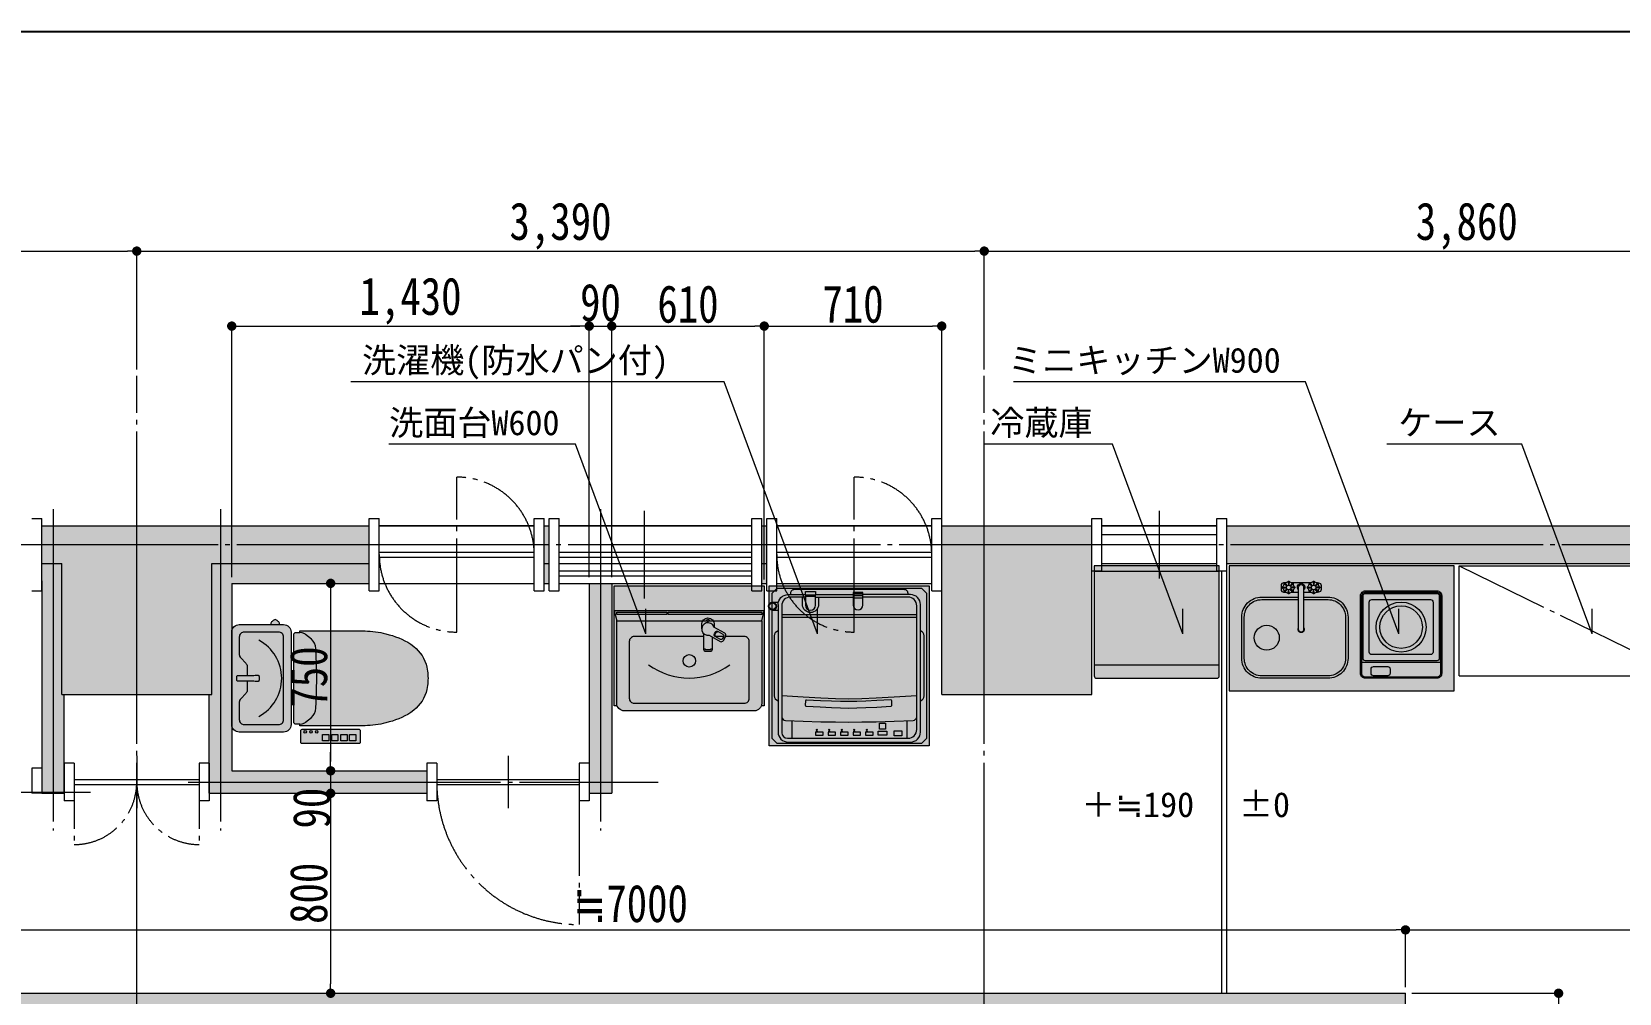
# Model space of a CAD drawing. Header units: millimetres. Extents: x 11317 to 32317, y 8490 to 23340.
# Drawn here: x 18451 to 24801, y 19493 to 23340 of the extents above; entities that cross this region are included whole.
import ezdxf

# ---------------------------------------------------------------- set-up
doc = ezdxf.new("R2010")
doc.units = ezdxf.units.MM
doc.header["$LTSCALE"] = 25
for name, pattern in [('1点鎖線07', [10.5, 7.5, -1.125, 0.75, -1.125]), ('1点鎖線15', [18, 15, -1.125, 0.75, -1.125]), ('JIS_08_50', [53, 50, -1.125, 0.75, -1.125])]:
    doc.linetypes.add(name, pattern=pattern)
doc.layers.add('サイズ', color=6, linetype='Continuous', plot=False)
for name, color, linetype, lineweight in [('基準線', 1, 'JIS_08_50', 9), ('壁', 4, 'Continuous', 13), ('室名', 2, 'Continuous', 9), ('家具', 6, 'Continuous', 9), ('建具', 2, 'Continuous', 9), ('文字', 2, 'Continuous', 9), ('見下げ', 3, 'Continuous', 9), ('設備', 8, 'Continuous', 9), ('間仕切', 2, 'Continuous', 9)]:
    doc.layers.add(name, color=color, linetype=linetype, lineweight=lineweight)
doc.styles.get("Standard").update_dxf_attribs({"font": 'MS Mincho.ttf', "width": 0.8})
doc.styles.add('ゴシック', font='MS Gothic.ttf')
doc.dimstyles.new('1-50', dxfattribs={"dimscale": 50, "dimtxt": 3, "dimasz": 0.75, "dimexe": 0, "dimexo": 0.5, "dimgap": 0.25, "dimtad": 1, "dimdec": 0, "dimdsep": 46, "dimlunit": 6, "dimtxsty": 'ゴシック', "dimblk1": 'DOT', "dimblk2": 'DOT', "dimsah": 1, "dimcen": 0.75, "dimadec": 0, "dimazin": 0, "dimtfac": 1, "dimtdec": 0, "dimtmove": 2, "dimatfit": 3, "dimldrblk": 'DOT', "dimfxl": 0, "dimtolj": 1, "dimtzin": 0, "dimlwd": 5, "dimlwe": 5, "dimarcsym": 0})

# ---------------------------------------------------------------- blocks, each defined once
blk = doc.blocks.new('*U3')
at = {"color": 0, "linetype": 'ByBlock', "lineweight": -2}
for points in [[(30, 215), (207.2, 215, -0.414214), (237.2, 185), (237.2, -185, -0.414214), (207.2, -215), (30, -215, -0.414214), (0, -185), (0, 185, -0.414214)], [(340.2, 0), (337.9, 97.3), (336.8, 120, 0.211916), (318.5, 156.2), (294.8, 175.6, 0.125119), (281.4, 181.9), (272.5, 183.6), (272.5, 189.5), (533, 189.5, -0.07041), (616.3, 177.7, -0.083469), (715.8, 137.3), (727.9, 127.6, -0.167569), (780.5, 45.1), (782.9, 28.8, -0.072319), (782.9, -28.8), (780.5, -45.1, -0.167569), (727.9, -127.6), (715.8, -137.3, -0.083469), (616.3, -177.7, -0.07041), (533, -189.5), (272.5, -189.5), (272.5, -183.6), (281.4, -181.9, 0.125119), (294.8, -175.6), (318.5, -156.2, 0.211916), (336.8, -120), (337.9, -97.3)], [(88.7, 11.2), (93.7, 12.4), (104.3, 12.4, -0.414214), (109.3, 7.4), (109.3, -7.4, -0.414214), (104.3, -12.4), (93.7, -12.4), (88.7, -11.2), (66.4, -11.2, -0.069336), (65.2, -11.9), (25.3, -11.9, -0.414214), (20.5, -7.1), (20.5, 7.1, -0.414214), (25.3, 11.9), (65.2, 11.9, -0.069336), (66.4, 11.2)]]:
    blk.add_lwpolyline(points, format="xyb", close=True, dxfattribs=at)
for points in [[(191.4, 215), (191.4, 220.3, 0.228779), (183.2, 229.4, 0.253275), (173.6, 234.8, 0.253275), (163.9, 229.4, 0.228779), (155.8, 220.3), (155.8, 215)], [(61.5, -11.9), (61.5, -47.2, -0.196533), (55.8, -61.2), (35.7, -81.6, 0.196533), (30, -95.6), (30, -165, 0.414214), (50, -185), (187.2, -185, 0.414214), (207.2, -165), (207.2, 165, 0.414214), (187.2, 185), (50, 185, 0.414214), (30, 165), (30, 95.6, 0.196533), (35.7, 81.6), (55.8, 61.2, -0.196533), (61.5, 47.2), (61.5, 11.9)], [(108.4, -152.2, 0.60107), (108.4, 152.2)], [(272.5, -183.6), (257.9, -183.6, -0.414214), (247.9, -173.6), (247.9, 173.6, -0.414214), (257.9, 183.6), (272.5, 183.6)]]:
    blk.add_lwpolyline(points, format="xyb", dxfattribs=at)
blk.add_lwpolyline([(509.3, -261.1), (281, -261.1, -0.414214), (276, -256.1), (276, -208.7, -0.414214), (281, -203.7), (509.3, -203.7, -0.414214), (514.3, -208.7), (514.3, -256.1, -0.414214)], format="xyb", close=True)
for points in [[(363.1, -224.4), (388.1, -224.4), (388.1, -249.8), (363.1, -249.8)], [(399.9, -224.4), (424.9, -224.4), (424.9, -249.8), (399.9, -249.8)], [(436.1, -224.4), (461.1, -224.4), (461.1, -249.8), (436.1, -249.8)], [(471.5, -224.4), (496.5, -224.4), (496.5, -249.8), (471.5, -249.8)]]:
    blk.add_lwpolyline(points, close=True, dxfattribs=at)
for centre in [(294, -214.2), (317, -214.2), (339.9, -214.2)]:
    blk.add_circle(centre, 5.07, dxfattribs=at)
blk = doc.blocks.new('洗面台（CAD素材.com）11')
at = {"color": 0, "linetype": 'ByBlock', "lineweight": -2}
for points in [[(-288.3, 20), (-300, 20), (-300, 500), (300, 500), (300, 20), (288.3, 20)], [(-300, 400), (-290, 360), (290, 360), (300, 400), (-300, 400)], [(137.7, 297.2), (104, 297.2)]]:
    blk.add_lwpolyline(points, dxfattribs=at)
for points in [[(-90, 395), (-90, 385), (-290, 385), (-290, 395)], [(-85, 385), (-85, 395), (290, 395), (290, 385)]]:
    blk.add_lwpolyline(points, close=True, dxfattribs=at)
for points in [[(290, 360), (290, 30, -0.414214), (260, 0), (-260, 0, -0.414214), (-290, 30), (-290, 360)], [(49.8, 327.4), (49.8, 346.6, -1), (99.8, 346.6), (99.8, 334.5)], [(57.5, 297.2), (-220, 297.2, 0.414214), (-240, 277.2), (-240, 50, 0.414214), (-220, 30), (220, 30, 0.414214), (240, 50), (240, 277.2, 0.414214), (220, 297.2), (145.9, 297.2)], [(57.5, 309.4), (57.5, 245.3, 0.414214), (64.5, 238.3), (85.5, 238.3, 0.414214), (92.5, 245.3), (92.5, 295.7)], [(106.8, 295.5, -0.414214), (103.8, 306.5), (107.5, 312.8, -0.414214), (118.4, 315.7)], [(62.1, 248.8), (62.1, 247.9, 0.414214), (65.1, 244.9), (84.9, 244.9, 0.414214), (87.9, 247.9), (87.9, 248.8)], [(-162.6, 183.9, 0.323559), (162.6, 183.9)]]:
    blk.add_lwpolyline(points, format="xyb", dxfattribs=at)
for points in [[(79.9, 303), (123.3, 277.9, 0.414214), (136.9, 281.6), (145.6, 296.5, 0.414214), (141.9, 310.2), (98.5, 335.2, 2.236835)], [(134.1, 306.6, -0.414214), (137, 295.7), (133.4, 289.4, -0.414214), (122.4, 286.5), (103.8, 297.3, -0.414214), (100.8, 308.2), (104.5, 314.5, -0.414214), (115.4, 317.4)]]:
    blk.add_lwpolyline(points, format="xyb", close=True, dxfattribs=at)
for centre, radius in [((74.8, 361.6), 5), ((0, 200), 25)]:
    blk.add_circle(centre, radius, dxfattribs=at)
blk = doc.blocks.new('*U6')
at = {"color": 0, "linetype": 'ByBlock', "lineweight": -2}
for p, q in [((112, 583.8), (152.5, 583.8)), ((152.7, 580), (302.9, 580)), ((153, 590), (302.9, 590)), ((302.9, 595.5), (342.1, 595.5)), ((302.9, 593.4), (342.1, 593.4)), ((302.9, 585.8), (342.1, 585.8)), ((302.9, 577.1), (342.1, 577.1)), ((-19.5, 559.7), (4, 559.7)), ((-19.5, 527.8), (2.5, 527.8)), ((17.5, 510), (557.5, 510)), ((17.5, 500), (557.5, 500)), ((497.5, 45), (497.5, 45))]:
    blk.add_line(p, q, dxfattribs=at)
for points in [[(2.5, 550, -0.414214), (42.5, 590), (112.2, 590)], [(2.5, 550), (2.5, 40, 0.414214), (42.5, 0), (532.5, 0, 0.414214), (572.5, 40), (572.5, 550, 0.414214), (532.5, 590), (342.1, 590)], [(112.4, 580), (93.1, 580), (52.5, 580, 0.414273), (17.5, 545), (17.5, 36.8, 0.369893), (39.9, 15), (522.5, 15, 0.414214), (557.5, 50), (557.5, 545, 0.414214), (522.5, 580), (342.1, 580)], [(522.5, 590), (522.5, 595, 0.414214), (507.5, 610), (67.5, 610, 0.414214), (52.5, 595), (52.5, 590)], [(164.7, 580), (164.7, 550.3, -1), (100.3, 550.3), (100.3, 580)], [(112.4, 587.5), (112.4, 547.8, 1), (152.6, 547.8), (152.7, 547.8), (152.7, 587.5)], [(17.5, 100.4, 0.325505), (32.9, 85.9), (103, 83.6), (174.3, 81.6), (232.8, 80.4), (285, 80), (337.2, 80.4), (395.7, 81.6), (467, 83.6), (543.4, 85.9, 0.307853), (557.5, 101.2)]]:
    blk.add_lwpolyline(points, format="xyb", dxfattribs=at)
for points in [[(153, 602.6), (153, 587.5), (112.2, 587.5), (112.2, 602.6)], [(408, 51.6), (408, 75.6), (432, 75.6), (432, 51.6)], [(182.5, 39), (152.5, 39), (152.5, 27), (182.5, 27)], [(232.5, 39), (202.5, 39), (202.5, 27), (232.5, 27)], [(282.5, 39), (252.5, 39), (252.5, 27), (282.5, 27)], [(332.5, 39), (302.5, 39), (302.5, 27), (332.5, 27)], [(382.5, 39), (352.5, 39), (352.5, 27), (382.5, 27)], [(402.5, 27), (402.5, 43), (437.5, 43), (437.5, 27)]]:
    blk.add_lwpolyline(points, close=True, dxfattribs=at)
for points in [[(342.1, 548.3), (342.1, 598), (302.9, 598), (302.9, 548.3, 1)], [(397.8, 140.1), (453.9, 143.3, 0.467752), (458, 147.6), (457.7, 164.8, 0.369744), (453.8, 168.5), (397.7, 165.8), (353.6, 163.8), (317.3, 162.6), (285, 162.2), (252.7, 162.6), (216.5, 163.7), (172.3, 165.6), (116.3, 168.3, 0.379267), (112.3, 164.8), (111.7, 148, 0.423458), (115.7, 144), (171.8, 140.6), (216.1, 138.1), (252.5, 136.7), (284.8, 136.1), (317.2, 136.5), (353.5, 137.9)]]:
    blk.add_lwpolyline(points, format="xyb", close=True, dxfattribs=at)
for points in [[(557.5, 185.2), (467, 179.2), (395.7, 175), (337.2, 172.5), (285, 171.6), (232.8, 172.5), (174.3, 175), (103, 179.2), (17.5, 185.2)], [(57.5, 85.1), (57.5, 15.9)], [(517.5, 85.1), (517.5, 67.2), (517.5, 15)], [(467.5, 35), (467.5, 45), (497.5, 45)], [(497.5, 45), (497.5, 25), (467.5, 25), (467.5, 45)]]:
    blk.add_lwpolyline(points, dxfattribs=at)
for centre, radius in [((-19.5, 543.7), 16), ((-19.5, 543.7), 13), ((157.5, 49.5), 1.71), ((157.5, 43.4), 1.71), ((157.5, 49.5), 0.709), ((157.5, 43.4), 0.709), ((207.5, 49.5), 1.71), ((207.5, 43.4), 1.71), ((207.5, 49.5), 0.709), ((207.5, 43.4), 0.709), ((257.5, 49.5), 1.71), ((257.5, 43.4), 1.71), ((257.5, 49.5), 0.709), ((257.5, 43.4), 0.709), ((307.5, 49.5), 1.71), ((307.5, 43.4), 1.71), ((307.5, 49.5), 0.709), ((307.5, 43.4), 0.709), ((358, 49.5), 1.71), ((358, 43.4), 1.71), ((358, 49.5), 0.709), ((358, 43.4), 0.709)]:
    blk.add_circle(centre, radius, dxfattribs=at)
blk = doc.blocks.new('コンパクト冷蔵庫3（CAD素材.com）')
at = {"color": 0, "linetype": 'ByBlock', "lineweight": -2}
for points in [[(250, 450), (-250, 450)], [(250, 427.3), (-250, 427.3)], [(250, 53.3), (-250, 53.3)]]:
    blk.add_lwpolyline(points, dxfattribs=at)
blk.add_lwpolyline([(-250, 450), (-250, 10, 0.414214), (-240, 0), (240, 0, 0.414214), (250, 10), (250, 450)], format="xyb", dxfattribs=at)
blk = doc.blocks.new('_Dot')
at = {"color": 0, "linetype": 'ByBlock', "lineweight": -2}
blk.add_line((-0.5, 0), (-1, 0), dxfattribs=at)
at = {"color": 0, "linetype": 'ByBlock', "const_width": 0.5}
blk.add_lwpolyline([(-0.25, 0, 1), (0.25, 0, 1)], format="xyb", close=True, dxfattribs=at)
blk = doc.blocks.new('*D21')
at = {"layer": 'Defpoints', "color": 0, "transparency": 16777216}
for p in [(18870.6, 22462.3), (16170.6, 21963.2), (18870.6, 21963.2)]:
    blk.add_point(p, dxfattribs=at)
at = {"layer": '文字', "color": 0, "lineweight": 5, "transparency": 16777216}
for p, q in [((16170.6, 21988.2), (16170.6, 22462.3)), ((16208.1, 22462.3), (18833.1, 22462.3)), ((18870.6, 21988.2), (18870.6, 22462.3))]:
    blk.add_line(p, q, dxfattribs=at)
at = {"layer": '文字', "color": 0, "lineweight": 5, "transparency": 16777216, "xscale": 37.5, "yscale": 37.5, "zscale": 37.5, "rotation": 180}
blk.add_blockref('_Dot', (16170.6, 22462.3), dxfattribs=at)
at = {"layer": '文字', "color": 0, "lineweight": 5, "transparency": 16777216, "xscale": 37.5, "yscale": 37.5, "zscale": 37.5}
blk.add_blockref('_Dot', (18870.6, 22462.3), dxfattribs=at)
at = {"layer": '文字', "color": 0, "transparency": 16777216, "insert": (17520.6, 22562.7), "char_height": 150, "attachment_point": 5}
blk.add_mtext('\\A1;2,700', dxfattribs=at)
blk = doc.blocks.new('*D22')
at = {"layer": 'Defpoints', "color": 0, "transparency": 16777216}
for p in [(22260.6, 22462.3), (18870.6, 21963.2), (22260.6, 21963.2)]:
    blk.add_point(p, dxfattribs=at)
at = {"layer": '文字', "color": 0, "lineweight": 5, "transparency": 16777216}
for p, q in [((18870.6, 21988.2), (18870.6, 22462.3)), ((18908.1, 22462.3), (22223.1, 22462.3)), ((22260.6, 21988.2), (22260.6, 22462.3))]:
    blk.add_line(p, q, dxfattribs=at)
at = {"layer": '文字', "color": 0, "lineweight": 5, "transparency": 16777216, "xscale": 37.5, "yscale": 37.5, "zscale": 37.5, "rotation": 180}
blk.add_blockref('_Dot', (18870.6, 22462.3), dxfattribs=at)
at = {"layer": '文字', "color": 0, "lineweight": 5, "transparency": 16777216, "xscale": 37.5, "yscale": 37.5, "zscale": 37.5}
blk.add_blockref('_Dot', (22260.6, 22462.3), dxfattribs=at)
at = {"layer": '文字', "color": 0, "transparency": 16777216, "insert": (20565.6, 22562.7), "char_height": 150, "attachment_point": 5}
blk.add_mtext('\\A1;3,390', dxfattribs=at)
blk = doc.blocks.new('*D23')
at = {"layer": 'Defpoints', "color": 0, "transparency": 16777216}
for p in [(26120.6, 22462.3), (22260.6, 21963.2), (26120.6, 21963.2)]:
    blk.add_point(p, dxfattribs=at)
at = {"layer": '文字', "color": 0, "lineweight": 5, "transparency": 16777216}
for p, q in [((22260.6, 21988.2), (22260.6, 22462.3)), ((22298.1, 22462.3), (26083.1, 22462.3)), ((26120.6, 21988.2), (26120.6, 22462.3))]:
    blk.add_line(p, q, dxfattribs=at)
at = {"layer": '文字', "color": 0, "lineweight": 5, "transparency": 16777216, "xscale": 37.5, "yscale": 37.5, "zscale": 37.5, "rotation": 180}
blk.add_blockref('_Dot', (22260.6, 22462.3), dxfattribs=at)
at = {"layer": '文字', "color": 0, "lineweight": 5, "transparency": 16777216, "xscale": 37.5, "yscale": 37.5, "zscale": 37.5}
blk.add_blockref('_Dot', (26120.6, 22462.3), dxfattribs=at)
at = {"layer": '文字', "color": 0, "transparency": 16777216, "insert": (24190.6, 22562.7), "char_height": 150, "attachment_point": 5}
blk.add_mtext('\\A1;3,860', dxfattribs=at)
blk = doc.blocks.new('*D31')
at = {"layer": 'Defpoints', "color": 0, "transparency": 16777216}
for p in [(19309.7, 21133.1), (19309.7, 20383.1), (19646.2, 20383.1)]:
    blk.add_point(p, dxfattribs=at)
at = {"layer": '文字', "color": 0, "lineweight": 5, "transparency": 16777216}
for p, q in [((19334.7, 21133.1), (19646.2, 21133.1)), ((19646.2, 21095.6), (19646.2, 20420.6)), ((19334.7, 20383.1), (19646.2, 20383.1))]:
    blk.add_line(p, q, dxfattribs=at)
at = {"layer": '文字', "color": 0, "lineweight": 5, "transparency": 16777216, "xscale": 37.5, "yscale": 37.5, "zscale": 37.5}
for p, rotation in [((19646.2, 21133.1), 90), ((19646.2, 20383.1), 270)]:
    blk.add_blockref('_Dot', p, dxfattribs=dict(at, rotation=rotation))
at = {"layer": '文字', "color": 0, "transparency": 16777216, "insert": (19558.7, 20758.1), "char_height": 150, "attachment_point": 5, "rotation": 90}
blk.add_mtext('\\A1;750', dxfattribs=at)
blk = doc.blocks.new('*D32')
at = {"layer": 'Defpoints', "color": 0, "transparency": 16777216}
for p in [(19309.7, 20383.1), (19309.7, 20293.1), (19646.2, 20293.1)]:
    blk.add_point(p, dxfattribs=at)
at = {"layer": '文字', "color": 0, "lineweight": 5, "transparency": 16777216}
for p, q in [((19646.2, 20420.6), (19646.2, 20458.1)), ((19334.7, 20383.1), (19646.2, 20383.1)), ((19646.2, 20383.1), (19646.2, 20293.1)), ((19334.7, 20293.1), (19646.2, 20293.1)), ((19646.2, 20255.6), (19646.2, 20218.1))]:
    blk.add_line(p, q, dxfattribs=at)
at = {"layer": '文字', "color": 0, "lineweight": 5, "transparency": 16777216, "xscale": 37.5, "yscale": 37.5, "zscale": 37.5}
for p, rotation in [((19646.2, 20383.1), 270), ((19646.2, 20293.1), 90)]:
    blk.add_blockref('_Dot', p, dxfattribs=dict(at, rotation=rotation))
at = {"layer": '文字', "color": 0, "transparency": 16777216, "insert": (19570.6, 20233.9), "char_height": 150, "attachment_point": 5, "rotation": 90}
blk.add_mtext('\\A1;90', dxfattribs=at)
blk = doc.blocks.new('*D33')
at = {"layer": 'Defpoints', "color": 0, "transparency": 16777216}
for p in [(19309.7, 20293.1), (19309.7, 19493.1), (19646.2, 19493.1)]:
    blk.add_point(p, dxfattribs=at)
at = {"layer": '文字', "color": 0, "lineweight": 5, "transparency": 16777216}
for p, q in [((19334.7, 20293.1), (19646.2, 20293.1)), ((19646.2, 20255.6), (19646.2, 19530.6)), ((19334.7, 19493.1), (19646.2, 19493.1))]:
    blk.add_line(p, q, dxfattribs=at)
at = {"layer": '文字', "color": 0, "lineweight": 5, "transparency": 16777216, "xscale": 37.5, "yscale": 37.5, "zscale": 37.5}
for p, rotation in [((19646.2, 20293.1), 90), ((19646.2, 19493.1), 270)]:
    blk.add_blockref('_Dot', p, dxfattribs=dict(at, rotation=rotation))
at = {"layer": '文字', "color": 0, "transparency": 16777216, "insert": (19558.7, 19893.1), "char_height": 150, "attachment_point": 5, "rotation": 90}
blk.add_mtext('\\A1;800', dxfattribs=at)
blk = doc.blocks.new('*D35')
at = {"layer": 'Defpoints', "color": 0, "transparency": 16777216}
for p in [(23945.6, 19746.6), (17045.6, 19493.1), (23945.6, 19493.1)]:
    blk.add_point(p, dxfattribs=at)
at = {"layer": '文字', "color": 0, "lineweight": 5, "transparency": 16777216}
for p, q in [((17045.6, 19518.1), (17045.6, 19746.6)), ((17083.1, 19746.6), (23908.1, 19746.6)), ((23945.6, 19518.1), (23945.6, 19746.6))]:
    blk.add_line(p, q, dxfattribs=at)
at = {"layer": '文字', "color": 0, "lineweight": 5, "transparency": 16777216, "xscale": 37.5, "yscale": 37.5, "zscale": 37.5, "rotation": 180}
blk.add_blockref('_Dot', (17045.6, 19746.6), dxfattribs=at)
at = {"layer": '文字', "color": 0, "lineweight": 5, "transparency": 16777216, "xscale": 37.5, "yscale": 37.5, "zscale": 37.5}
blk.add_blockref('_Dot', (23945.6, 19746.6), dxfattribs=at)
at = {"layer": '文字', "color": 0, "transparency": 16777216, "insert": (20845.7, 19851.6), "char_height": 150, "attachment_point": 5}
blk.add_mtext('\\A1;≒7000', dxfattribs=at)
blk = doc.blocks.new('*D36')
at = {"layer": 'Defpoints', "color": 0, "transparency": 16777216}
for p in [(26245.6, 19746.6), (23945.6, 19493.1), (26245.6, 19493.1)]:
    blk.add_point(p, dxfattribs=at)
at = {"layer": '文字', "color": 0, "lineweight": 5, "transparency": 16777216}
for p, q in [((23945.6, 19518.1), (23945.6, 19746.6)), ((23983.1, 19746.6), (26208.1, 19746.6)), ((26245.6, 19518.1), (26245.6, 19746.6))]:
    blk.add_line(p, q, dxfattribs=at)
at = {"layer": '文字', "color": 0, "lineweight": 5, "transparency": 16777216, "xscale": 37.5, "yscale": 37.5, "zscale": 37.5, "rotation": 180}
blk.add_blockref('_Dot', (23945.6, 19746.6), dxfattribs=at)
at = {"layer": '文字', "color": 0, "lineweight": 5, "transparency": 16777216, "xscale": 37.5, "yscale": 37.5, "zscale": 37.5}
blk.add_blockref('_Dot', (26245.6, 19746.6), dxfattribs=at)
at = {"layer": '文字', "color": 0, "transparency": 16777216, "insert": (25095.6, 19847), "char_height": 150, "attachment_point": 5}
blk.add_mtext('\\A1;2,300', dxfattribs=at)
blk = doc.blocks.new('*D37')
at = {"layer": 'Defpoints', "color": 0, "transparency": 16777216}
for p in [(23945.6, 19493.1), (23945.6, 14438.1), (24558, 14438.1)]:
    blk.add_point(p, dxfattribs=at)
at = {"layer": '文字', "color": 0, "lineweight": 5, "transparency": 16777216}
for p, q in [((23970.6, 19493.1), (24558, 19493.1)), ((24558, 19455.6), (24558, 14475.6)), ((23970.6, 14438.1), (24558, 14438.1))]:
    blk.add_line(p, q, dxfattribs=at)
at = {"layer": '文字', "color": 0, "lineweight": 5, "transparency": 16777216, "xscale": 37.5, "yscale": 37.5, "zscale": 37.5}
for p, rotation in [((24558, 19493.1), 90), ((24558, 14438.1), 270)]:
    blk.add_blockref('_Dot', p, dxfattribs=dict(at, rotation=rotation))
at = {"layer": '文字', "color": 0, "transparency": 16777216, "insert": (24470.5, 16965.6), "char_height": 150, "attachment_point": 5, "rotation": 90}
blk.add_mtext('\\A1;≒5070', dxfattribs=at)
blk = doc.blocks.new('*D45')
at = {"layer": 'Defpoints', "color": 0, "transparency": 16777216}
for p in [(20680.6, 22162.3), (19250.6, 21133.1), (20680.6, 21133.1)]:
    blk.add_point(p, dxfattribs=at)
at = {"layer": '文字', "color": 0, "lineweight": 5, "transparency": 16777216}
for p, q in [((19250.6, 21158.1), (19250.6, 22162.3)), ((19288.1, 22162.3), (20643.1, 22162.3)), ((20680.6, 21158.1), (20680.6, 22162.3))]:
    blk.add_line(p, q, dxfattribs=at)
at = {"layer": '文字', "color": 0, "lineweight": 5, "transparency": 16777216, "xscale": 37.5, "yscale": 37.5, "zscale": 37.5, "rotation": 180}
blk.add_blockref('_Dot', (19250.6, 22162.3), dxfattribs=at)
at = {"layer": '文字', "color": 0, "lineweight": 5, "transparency": 16777216, "xscale": 37.5, "yscale": 37.5, "zscale": 37.5}
blk.add_blockref('_Dot', (20680.6, 22162.3), dxfattribs=at)
at = {"layer": '文字', "color": 0, "transparency": 16777216, "insert": (19965.6, 22262.7), "char_height": 150, "attachment_point": 5}
blk.add_mtext('\\A1;1,430', dxfattribs=at)
blk = doc.blocks.new('*D46')
at = {"layer": 'Defpoints', "color": 0, "transparency": 16777216}
for p in [(20770.6, 22162.3), (20680.6, 21133.1), (20770.6, 21133.1)]:
    blk.add_point(p, dxfattribs=at)
at = {"layer": '文字', "color": 0, "lineweight": 5, "transparency": 16777216}
for p, q in [((20643.1, 22162.3), (20605.6, 22162.3)), ((20680.6, 21158.1), (20680.6, 22162.3)), ((20680.6, 22162.3), (20770.6, 22162.3)), ((20770.6, 21158.1), (20770.6, 22162.3)), ((20808.1, 22162.3), (20845.6, 22162.3))]:
    blk.add_line(p, q, dxfattribs=at)
at = {"layer": '文字', "color": 0, "lineweight": 5, "transparency": 16777216, "xscale": 37.5, "yscale": 37.5, "zscale": 37.5}
blk.add_blockref('_Dot', (20680.6, 22162.3), dxfattribs=at)
at = {"layer": '文字', "color": 0, "lineweight": 5, "transparency": 16777216, "xscale": 37.5, "yscale": 37.5, "zscale": 37.5, "rotation": 180}
blk.add_blockref('_Dot', (20770.6, 22162.3), dxfattribs=at)
at = {"layer": '文字', "color": 0, "transparency": 16777216, "insert": (20725.6, 22256.1), "char_height": 150, "attachment_point": 5}
blk.add_mtext('\\A1;90', dxfattribs=at)
blk = doc.blocks.new('*D47')
at = {"layer": 'Defpoints', "color": 0, "transparency": 16777216}
for p in [(22090.6, 22162.3), (22090.6, 21363.1), (21380.6, 21123.1)]:
    blk.add_point(p, dxfattribs=at)
at = {"layer": '文字', "color": 0, "lineweight": 5, "transparency": 16777216}
for p, q in [((21380.6, 21148.1), (21380.6, 22162.3)), ((21418.1, 22162.3), (22053.1, 22162.3)), ((22090.6, 21388.1), (22090.6, 22162.3))]:
    blk.add_line(p, q, dxfattribs=at)
at = {"layer": '文字', "color": 0, "lineweight": 5, "transparency": 16777216, "xscale": 37.5, "yscale": 37.5, "zscale": 37.5, "rotation": 180}
blk.add_blockref('_Dot', (21380.6, 22162.3), dxfattribs=at)
at = {"layer": '文字', "color": 0, "lineweight": 5, "transparency": 16777216, "xscale": 37.5, "yscale": 37.5, "zscale": 37.5}
blk.add_blockref('_Dot', (22090.6, 22162.3), dxfattribs=at)
at = {"layer": '文字', "color": 0, "transparency": 16777216, "insert": (21735.6, 22249.8), "char_height": 150, "attachment_point": 5}
blk.add_mtext('\\A1;710', dxfattribs=at)
blk = doc.blocks.new('*D48')
at = {"layer": 'Defpoints', "color": 0, "transparency": 16777216}
for p in [(21380.6, 22162.3), (20770.6, 21133.1), (21380.6, 21123.1)]:
    blk.add_point(p, dxfattribs=at)
at = {"layer": '文字', "color": 0, "lineweight": 5, "transparency": 16777216}
for p, q in [((20770.6, 21158.1), (20770.6, 22162.3)), ((20808.1, 22162.3), (21343.1, 22162.3)), ((21380.6, 21148.1), (21380.6, 22162.3))]:
    blk.add_line(p, q, dxfattribs=at)
at = {"layer": '文字', "color": 0, "lineweight": 5, "transparency": 16777216, "xscale": 37.5, "yscale": 37.5, "zscale": 37.5, "rotation": 180}
blk.add_blockref('_Dot', (20770.6, 22162.3), dxfattribs=at)
at = {"layer": '文字', "color": 0, "lineweight": 5, "transparency": 16777216, "xscale": 37.5, "yscale": 37.5, "zscale": 37.5}
blk.add_blockref('_Dot', (21380.6, 22162.3), dxfattribs=at)
at = {"layer": '文字', "color": 0, "transparency": 16777216, "insert": (21075.6, 22249.8), "char_height": 150, "attachment_point": 5}
blk.add_mtext('\\A1;610', dxfattribs=at)
blk = doc.blocks.new('選択パン')
at = {"layer": '設備'}
blk.add_lwpolyline([(0, 0), (640, 0), (640, -640), (0, -640)], close=True, dxfattribs=at)
blk.add_lwpolyline([(30, -10), (10, -30), (10, -610), (30, -630), (610, -630), (630, -610), (630, -30), (610, -10), (30, -10)], dxfattribs=at)
for points in [[(35, -180.6, 0.341999), (20, -200), (20, -440, 0.341999), (35, -459.4, 0.341999)], [(605, -459.4, 0.341999), (620, -440), (620, -200, 0.341999), (605, -180.6)]]:
    blk.add_lwpolyline(points, format="xyb", dxfattribs=at)
blk = doc.blocks.new('ミニキッチン')
at = {"color": 0, "linetype": 'ByBlock', "lineweight": -2}
for p, q in [((235.4, -62.6), (236.7, -77.5)), ((239.6, -62.6), (238.3, -77.5)), ((335.4, -62.6), (336.7, -77.5)), ((339.6, -62.6), (338.3, -77.5)), ((213.6, -84.4), (228.5, -85.7)), ((213.6, -88.6), (228.5, -87.3)), ((219.1, -71.1), (230.6, -80.7)), ((219.1, -101.9), (230.6, -92.3)), ((222.1, -68.1), (231.7, -79.6)), ((222.1, -104.9), (231.7, -93.4)), ((235.4, -110.4), (236.7, -95.5)), ((239.6, -110.4), (238.3, -95.5)), ((252.9, -68.1), (243.3, -79.6)), ((252.9, -104.9), (243.3, -93.4)), ((255.9, -71.1), (244.4, -80.7)), ((255.9, -101.9), (244.4, -92.3)), ((261.4, -84.4), (246.5, -85.7)), ((261.4, -88.6), (246.5, -87.3)), ((313.6, -84.4), (328.5, -85.7)), ((313.6, -88.6), (328.5, -87.3)), ((319.1, -71.1), (330.6, -80.7)), ((319.1, -101.9), (330.6, -92.3)), ((322.1, -68.1), (331.7, -79.6)), ((322.1, -104.9), (331.7, -93.4)), ((335.4, -110.4), (336.7, -95.5)), ((339.6, -110.4), (338.3, -95.5)), ((352.9, -68.1), (343.3, -79.6)), ((352.9, -104.9), (343.3, -93.4)), ((355.9, -71.1), (344.4, -80.7)), ((355.9, -101.9), (344.4, -92.3)), ((361.4, -84.4), (346.5, -85.7)), ((361.4, -88.6), (346.5, -87.3))]:
    blk.add_line(p, q, dxfattribs=at)
blk.add_lwpolyline([(0, 0), (0, -500), (900, -500), (900, 0)], close=True, dxfattribs=at)
for points in [[(235.4, -62.6, -0.187003), (222.1, -68.1)], [(235.4, -62.6, -0.426474), (236.4, -61.5)], [(236.4, -61.5, -0.022798), (238.6, -61.5)], [(238.6, -61.5, -0.426474), (239.6, -62.6)], [(252.9, -68.1, -0.187003), (239.6, -62.6)], [(335.4, -62.6, -0.187003), (322.1, -68.1)], [(335.4, -62.6, -0.426474), (336.4, -61.5)], [(336.4, -61.5, -0.022798), (338.6, -61.5)], [(338.6, -61.5, -0.426474), (339.6, -62.6)], [(352.9, -68.1, -0.187003), (339.6, -62.6)], [(297.5, -125), (395, -125, -0.414214), (475, -205), (475, -370, -0.414214), (395, -450), (130, -450, -0.414214), (50, -370), (50, -205, -0.414214), (130, -125), (277.5, -125)], [(220.7, -68), (217.5, -68, 0.414214), (207.5, -78), (207.5, -95, 0.414214), (217.5, -105), (220.7, -105)], [(212.5, -85.4, -0.426474), (213.6, -84.4)], [(212.5, -87.6, -0.022798), (212.5, -85.4)], [(213.6, -88.6, -0.426474), (212.5, -87.6)], [(219.1, -71.1, -0.187003), (213.6, -84.4)], [(213.6, -88.6, -0.187003), (219.1, -101.9)], [(219.1, -71.1, -0.426474), (219, -69.6)], [(219, -103.4, -0.426474), (219.1, -101.9)], [(219, -69.6, -0.022798), (220.6, -68)], [(220.6, -105, -0.022798), (219, -103.4)], [(220.6, -68, -0.426474), (222.1, -68.1)], [(222.1, -104.9, -0.426474), (220.6, -105)], [(222.1, -104.9, -0.187003), (235.4, -110.4)], [(236.4, -111.5, -0.426474), (235.4, -110.4)], [(238.6, -111.5, -0.022798), (236.4, -111.5)], [(239.6, -110.4, -0.426474), (238.6, -111.5)], [(239.6, -110.4, -0.187003), (252.9, -104.9)], [(252.9, -68.1, -0.426474), (254.4, -68, -0.022798), (256, -69.6, -0.426474), (255.9, -71.1)], [(254.4, -105, -0.426474), (252.9, -104.9)], [(255.9, -101.9, -0.426474), (256, -103.4, -0.022798), (254.4, -105)], [(261.4, -84.4, -0.187003), (255.9, -71.1)], [(255.9, -101.9, -0.187003), (261.4, -88.6)], [(261.4, -84.4, -0.426474), (262.5, -85.4, -0.022798), (262.5, -87.6, -0.426474), (261.4, -88.6)], [(277.5, -96.2, -2.618034), (297.5, -96.2)], [(313.6, -88.6, -0.426474), (312.5, -87.6, -0.022798), (312.5, -85.4, -0.426474), (313.6, -84.4)], [(319.1, -71.1, -0.187003), (313.6, -84.4)], [(313.6, -88.6, -0.187003), (319.1, -101.9)], [(319.1, -71.1, -0.426474), (319, -69.6)], [(319, -103.4, -0.426474), (319.1, -101.9)], [(319, -69.6, -0.022798), (320.6, -68)], [(320.6, -105, -0.022798), (319, -103.4)], [(320.6, -68, -0.426474), (322.1, -68.1)], [(322.1, -104.9, -0.426474), (320.6, -105)], [(322.1, -104.9, -0.187003), (335.4, -110.4)], [(336.4, -111.5, -0.426474), (335.4, -110.4)], [(338.6, -111.5, -0.022798), (336.4, -111.5)], [(339.6, -110.4, -0.426474), (338.6, -111.5)], [(339.6, -110.4, -0.187003), (352.9, -104.9)], [(352.9, -68.1, -0.426474), (354.4, -68)], [(354.4, -105, -0.426474), (352.9, -104.9)], [(354.3, -68), (357.5, -68, -0.414214), (367.5, -78), (367.5, -95, -0.414214), (357.5, -105), (354.3, -105)], [(354.4, -68, -0.022798), (356, -69.6)], [(356, -103.4, -0.022798), (354.4, -105)], [(356, -69.6, -0.426474), (355.9, -71.1)], [(361.4, -84.4, -0.187003), (355.9, -71.1)], [(355.9, -101.9, -0.187003), (361.4, -88.6)], [(355.9, -101.9, -0.426474), (356, -103.4)], [(361.4, -84.4, -0.426474), (362.5, -85.4)], [(362.5, -87.6, -0.426474), (361.4, -88.6)], [(362.5, -85.4, -0.022798), (362.5, -87.6)], [(297.5, -135), (395, -135, -0.414214), (465, -205), (465, -370, -0.414214), (395, -440), (130, -440, -0.414214), (60, -370), (60, -205, -0.414214), (130, -135), (277.5, -135)], [(297.5, -248.4, -1.863325), (277.5, -248.4)]]:
    blk.add_lwpolyline(points, format="xyb", dxfattribs=at)
for points in [[(320.7, -68), (254.3, -68)], [(254.3, -105), (277.5, -105)], [(297.5, -105), (320.7, -105)], [(530, -385), (845, -385)]]:
    blk.add_lwpolyline(points, dxfattribs=at)
for points in [[(277.5, -85, -1), (297.5, -85), (297.5, -255, -1), (277.5, -255)], [(545, -100), (830, -100, -0.414214), (850, -120), (850, -430, -0.414214), (830, -450), (545, -450, -0.414214), (525, -430), (525, -120, -0.414214)], [(545, -105), (830, -105, -0.414214), (845, -120), (845, -430, -0.414214), (830, -445), (545, -445, -0.414214), (530, -430), (530, -120, -0.414214)], [(545, -110), (830, -110, -0.414214), (840, -120), (840, -370, -0.414214), (830, -380), (545, -380, -0.414214), (535, -370), (535, -120, -0.414214)], [(570, -135), (805, -135, -0.414214), (815, -145), (815, -345, -0.414214), (805, -355), (570, -355, -0.414214), (560, -345), (560, -145, -0.414214)], [(577.5, -402.6), (633.7, -402.6, -0.414214), (643.7, -412.6), (643.7, -430, -0.414214), (633.7, -440), (577.5, -440, -0.414214), (567.5, -430), (567.5, -412.6, -0.414214)]]:
    blk.add_lwpolyline(points, format="xyb", close=True, dxfattribs=at)
for centre, radius in [((237.5, -86.5), 9.02), ((337.5, -86.5), 9.02), ((687.5, -245), 100), ((687.5, -245), 85), ((150, -287.5), 50)]:
    blk.add_circle(centre, radius, dxfattribs=at)

msp = doc.modelspace()

# ---------------------------------------------------------------- hatches: boundary and pattern name
at = {"layer": '壁', "transparency": 33554559}
h = msp.add_hatch(color=256, dxfattribs=at)
h.dxf.hatch_style = 1
h.paths.add_polyline_path([(19170.6, 21213.1), (19800.6, 21213.1), (19800.6, 21363.1), (18490.6, 21363.1), (18490.6, 21213.1), (18570.6, 21213.1), (18570.6, 20688.1), (19170.6, 20688.1)])
h.paths.add_polyline_path([(26395.6, 13918.1), (26245.6, 13918.1), (26245.6, 13863.1), (25620.6, 13863.1), (25620.6, 13413.1), (23364.8, 13413.1), (23311.8, 13466.2), (23214.8, 13369.2), (23320.8, 13263.1), (26120.6, 13263.1), (26120.6, 13713.1), (26395.6, 13713.1)])
h = msp.add_hatch(color=256, dxfattribs=at)
h.dxf.hatch_style = 1
h.paths.add_polyline_path([(20520.6, 21363.1), (20500.6, 21363.1), (20500.6, 21133.1), (20520.6, 21133.1)])
h = msp.add_hatch(color=256, dxfattribs=at)
h.dxf.hatch_style = 1
h.paths.add_polyline_path([(21390.6, 21363.1), (21370.6, 21363.1), (21370.6, 21133.1), (21390.6, 21133.1)])
h = msp.add_hatch(color=256, dxfattribs=at)
h.dxf.hatch_style = 1
h.paths.add_polyline_path([(22690.6, 21363.1), (22090.6, 21363.1), (22090.6, 20688.1), (22690.6, 20688.1)])
h.paths.add_polyline_path([(26220.6, 21363.1), (23230.6, 21363.1), (23230.6, 21213.1), (25620.6, 21213.1), (25620.6, 20688.1), (26245.6, 20688.1), (26245.6, 20388.1), (26395.6, 20388.1), (26395.6, 20788.1), (26220.6, 20788.1)])
at = {"layer": '設備', "transparency": 33554483}
h = msp.add_hatch(color=256, dxfattribs=at)
h.dxf.hatch_style = 1
h.paths.add_polyline_path([(23200.6, 21203.1), (22700.6, 21203.1), (22700.6, 20763.1, 0.414214), (22710.6, 20753.1), (23190.6, 20753.1, 0.414214), (23200.6, 20763.1)])
h = msp.add_hatch(color=256, dxfattribs=at)
h.dxf.hatch_style = 1
h.paths.add_polyline_path([(24140.6, 21203.1), (23240.6, 21203.1), (23240.6, 20703.1), (24140.6, 20703.1)])
h = msp.add_hatch(color=256, dxfattribs=at)
h.dxf.hatch_style = 1
h.paths.add_polyline_path([(21380.6, 21123.1), (20780.6, 21123.1), (20780.6, 20643.1), (20792.3, 20643.1, 0.317837), (20820.6, 20623.1), (21340.6, 20623.1, 0.317837), (21368.9, 20643.1), (21380.6, 20643.1)])
h = msp.add_hatch(color=256, dxfattribs=at)
h.dxf.hatch_style = 1
h.paths.add_polyline_path([(22005.6, 21048.1, 0.414214), (21965.6, 21088.1), (21955.6, 21088.1), (21955.6, 21093.1, 0.414214), (21940.6, 21108.1), (21500.6, 21108.1, 0.414214), (21485.6, 21093.1), (21485.6, 21088.1), (21475.6, 21088.1, 0.414214), (21435.6, 21048.1), (21435.6, 20538.1, 0.414214), (21475.6, 20498.1), (21965.6, 20498.1, 0.414214), (22005.6, 20538.1)])
h.paths.add_polyline_path([(21397.6, 21041.9, 1), (21429.5, 21041.9, 1)])
h.paths.add_polyline_path([(21436.8, 21057.9), (21413.5, 21057.8, -0.414584), (21429.5, 21041.9, -0.414214), (21413.5, 21025.9), (21435.6, 21025.9), (21435.6, 21048.1, -0.061405)])
h = msp.add_hatch(color=256, dxfattribs=at)
h.dxf.hatch_style = 1
h.paths.add_polyline_path([(21500.6, 21108.1), (21940.6, 21108.1, -0.414214), (21955.6, 21093.1), (21955.6, 21088.1), (21965.6, 21088.1, -0.414214), (22005.6, 21048.1), (22005.6, 20538.1, -0.414214), (21965.6, 20498.1), (21475.6, 20498.1, -0.414214), (21435.6, 20538.1), (21435.6, 21025.9), (21413.5, 21025.9, -0.241459), (21400.6, 21032.6), (21400.6, 20483.1), (22040.6, 20483.1), (22040.6, 21123.1), (21400.6, 21123.1), (21400.6, 21051.2, -0.241124), (21413.5, 21057.8), (21436.8, 21057.9, -0.344058), (21475.6, 21088.1), (21485.6, 21088.1), (21485.6, 21093.1, -0.414214)])
h = msp.add_hatch(color=256, dxfattribs=at)
h.dxf.hatch_style = 1
h.paths.add_polyline_path([(19487.8, 20938.1, 0.414214), (19457.8, 20968.1), (19280.6, 20968.1, 0.414214), (19250.6, 20938.1), (19250.6, 20568.1, 0.414214), (19280.6, 20538.1), (19457.8, 20538.1, 0.414214), (19487.8, 20568.1)])
h.paths.add_polyline_path([(19433.8, 20982.6, 0.253275), (19424.2, 20988, 0.253275), (19414.5, 20982.6, 0.228779), (19406.4, 20973.4), (19406.4, 20968.1), (19441.9, 20968.1), (19441.9, 20973.4, 0.228779)])
h.paths.add_polyline_path([(19978.5, 20880.7), (19966.3, 20890.4, 0.083469), (19866.8, 20930.9, 0.07041), (19783.6, 20942.6), (19523.1, 20942.6), (19523.1, 20936.7), (19508.5, 20936.7, 0.414214), (19498.5, 20926.7), (19498.5, 20579.6, 0.414214), (19508.5, 20569.6), (19523.1, 20569.6), (19523.1, 20563.6), (19783.6, 20563.6, 0.07041), (19866.8, 20575.4, 0.083469), (19966.3, 20615.9), (19978.5, 20625.6, 0.167569), (20031.1, 20708), (20033.5, 20724.4, 0.072319), (20033.5, 20781.9), (20031.1, 20798.3, 0.167569)])
h.paths.add_polyline_path([(19764.8, 20544.5, 0.414214), (19759.8, 20549.5), (19531.6, 20549.5, 0.414214), (19526.6, 20544.5), (19526.6, 20497, 0.414214), (19531.6, 20492), (19759.8, 20492, 0.414214), (19764.8, 20497)])
at = {"layer": '間仕切', "transparency": 33554508}
h = msp.add_hatch(color=256, dxfattribs=at)
h.dxf.hatch_style = 1
h.paths.add_polyline_path([(17635.6, 20403.1), (17545.6, 20403.1), (17545.6, 20343.1), (16245.6, 20343.1), (16245.6, 20253.1), (17635.6, 20253.1)])
h.paths.add_polyline_path([(17950.6, 21213.1), (17545.6, 21213.1), (17545.6, 21133.1), (17950.6, 21133.1)])
h.paths.add_polyline_path([(18580.6, 20688.1), (18570.6, 20688.1), (18570.6, 21213.1), (18490.6, 21213.1), (18490.6, 20293.1), (18580.6, 20293.1)])
h.paths.add_polyline_path([(19250.6, 21133.1), (19800.6, 21133.1), (19800.6, 21213.1), (19170.6, 21213.1), (19170.6, 20688.1), (19160.6, 20688.1), (19160.6, 20293.1), (20030.6, 20293.1), (20030.6, 20383.1), (19250.6, 20383.1)])
h.paths.add_polyline_path([(20770.6, 21133.1), (20680.6, 21133.1), (20680.6, 20293.1), (20770.6, 20293.1)])
h = msp.add_hatch(color=256, dxfattribs=at)
h.dxf.hatch_style = 1
h.paths.add_polyline_path([(21120.6, 14588.1), (21120.6, 14438.1), (23695.6, 14438.1), (23945.6, 14688.1), (23945.6, 19493.1), (17045.6, 19493.1), (17045.6, 18543.1), (16245.6, 18543.1), (16245.6, 18393.1), (17195.6, 18393.1), (17195.6, 19343.1), (23795.6, 19343.1), (23795.6, 14750.3), (23633.4, 14588.1)])

# ---------------------------------------------------------------- linework, layer by layer
at = {"layer": 'サイズ'}
msp.add_lwpolyline([(11317.4, 8490), (32317.4, 8490), (32317.4, 23340), (11317.4, 23340)], close=True, dxfattribs=at)
at = {"layer": '基準線'}
for p, q in [((18870.6, 9890.6), (18870.6, 21963.1)), ((22260.6, 9890.6), (22260.6, 21963.1)), ((18535.6, 21430.4), (18535.6, 20144.6)), ((19205.6, 21430.4), (19205.6, 20144.6)), ((20725.6, 21430.4), (20725.6, 20144.6)), ((13970.6, 21288.1), (27700.6, 21288.1)), ((19076.2, 20338.1), (20956.8, 20338.1)), ((16245.6, 20298.1), (18685, 20298.1))]:
    msp.add_line(p, q, dxfattribs=at)
at = {"layer": '壁'}
for p, q in [((18490.6, 21363.1), (19800.6, 21363.1)), ((19840.6, 21363.1), (20460.6, 21363.1)), ((20500.6, 21363.1), (20520.6, 21363.1)), ((20560.6, 21363.1), (21330.6, 21363.1)), ((21370.6, 21363.1), (21390.6, 21363.1)), ((21430.6, 21363.1), (22050.6, 21363.1)), ((22090.6, 21363.1), (22690.6, 21363.1)), ((22730.6, 21363.1), (23190.6, 21363.1)), ((23230.6, 21363.1), (26220.6, 21363.1)), ((18490.6, 21213.1), (18570.6, 21213.1)), ((18570.6, 20688.1), (18570.6, 21213.1)), ((19170.6, 21213.1), (19800.6, 21213.1)), ((19170.6, 20688.1), (19170.6, 21213.1)), ((20500.6, 21213.1), (20520.6, 21213.1)), ((21370.6, 21213.1), (21390.6, 21213.1)), ((22090.6, 20688.1), (22090.6, 21213.1)), ((22690.6, 20688.1), (22690.6, 21213.1)), ((23230.6, 21213.1), (25620.6, 21213.1)), ((18570.6, 20688.1), (19170.6, 20688.1)), ((22090.6, 20688.1), (22690.6, 20688.1))]:
    msp.add_line(p, q, dxfattribs=at)
at = {"layer": '室名'}
for p, q in [((21219.6, 21939.9), (19726.3, 21939.9)), ((21594, 20930.6), (21219.6, 21939.9)), ((23545.1, 21939.9), (22377.9, 21939.9)), ((23919.4, 20930.6), (23545.1, 21939.9)), ((20625, 21689.9), (19878.8, 21689.9)), ((20906.7, 20930.6), (20625, 21689.9)), ((22773, 21689.9), (22260.2, 21689.9)), ((23054.6, 20930.6), (22773, 21689.9)), ((24410.8, 21689.9), (23871.2, 21689.9)), ((24692.5, 20930.6), (24410.8, 21689.9)), ((20906.7, 20930.6), (20906.7, 21030.6)), ((21594, 20930.6), (21594, 21030.6)), ((23054.6, 20930.6), (23054.6, 21030.6)), ((23919.4, 20930.6), (23919.4, 21030.6)), ((24692.5, 20930.6), (24692.5, 21030.6))]:
    msp.add_line(p, q, dxfattribs=at)
at = {"layer": '家具'}
for p, q in [((24160.6, 20763.1), (24160.6, 21203.1)), ((24160.6, 21203.1), (25060.6, 21203.1)), ((24160.6, 20763.1), (25060.6, 20763.1))]:
    msp.add_line(p, q, dxfattribs=at)
at = {"layer": '家具', "linetype": '1点鎖線15'}
msp.add_line((24160.6, 21203.1), (25060.6, 20763.1), dxfattribs=at)
at = {"layer": '建具', "linetype": '1点鎖線15'}
for p, q in [((20150.6, 20938.1), (20150.6, 21558.1)), ((21740.6, 20938.1), (21740.6, 21558.1)), ((20640.6, 20338.1), (20640.6, 19768.1))]:
    msp.add_line(p, q, dxfattribs=at)
at = {"layer": '建具'}
for p, q in [((20900.6, 21423.1), (20900.6, 21073.1)), ((22960.6, 21423.1), (22960.6, 21153.1)), ((18450.6, 21393.1), (18490.6, 21393.1)), ((18490.6, 21103.1), (18490.6, 21393.1)), ((19800.6, 21103.1), (19800.6, 21393.1)), ((19800.6, 21393.1), (19840.6, 21393.1)), ((19840.6, 21103.1), (19840.6, 21393.1)), ((20460.6, 21103.1), (20460.6, 21393.1)), ((20460.6, 21393.1), (20500.6, 21393.1)), ((20500.6, 21103.1), (20500.6, 21393.1)), ((20520.6, 21103.1), (20520.6, 21393.1)), ((20520.6, 21393.1), (20560.6, 21393.1)), ((20560.6, 21103.1), (20560.6, 21393.1)), ((21330.6, 21103.1), (21330.6, 21393.1)), ((21330.6, 21393.1), (21370.6, 21393.1)), ((21370.6, 21103.1), (21370.6, 21393.1)), ((21390.6, 21103.1), (21390.6, 21393.1)), ((21390.6, 21393.1), (21430.6, 21393.1)), ((21430.6, 21103.1), (21430.6, 21393.1)), ((22050.6, 21103.1), (22050.6, 21393.1)), ((22050.6, 21393.1), (22090.6, 21393.1)), ((22090.6, 21103.1), (22090.6, 21393.1)), ((22690.6, 21183.1), (22690.6, 21393.1)), ((22690.6, 21393.1), (22730.6, 21393.1)), ((22730.6, 21183.1), (22730.6, 21393.1)), ((23190.6, 21183.1), (23190.6, 21393.1)), ((23190.6, 21393.1), (23230.6, 21393.1)), ((23230.6, 21183.1), (23230.6, 21393.1)), ((22730.6, 21328.1), (23190.6, 21328.1)), ((22730.6, 21288.1), (23190.6, 21288.1)), ((19840.6, 21258.1), (20460.6, 21258.1)), ((19840.6, 21238.1), (20460.6, 21238.1)), ((20560.6, 21258.1), (21330.6, 21258.1)), ((20560.6, 21238.1), (21330.6, 21238.1)), ((21430.6, 21258.1), (22050.6, 21258.1)), ((21430.6, 21238.1), (22050.6, 21238.1)), ((22690.6, 21183.1), (22730.6, 21183.1)), ((23190.6, 21183.1), (23230.6, 21183.1)), ((18450.6, 21103.1), (18490.6, 21103.1)), ((19800.6, 21103.1), (19840.6, 21103.1)), ((20460.6, 21103.1), (20500.6, 21103.1)), ((20520.6, 21103.1), (20560.6, 21103.1)), ((21330.6, 21103.1), (21370.6, 21103.1)), ((21390.6, 21103.1), (21430.6, 21103.1)), ((22050.6, 21103.1), (22090.6, 21103.1)), ((18450.6, 20393.1), (18450.6, 20293.1)), ((18490.6, 20393.1), (18450.6, 20393.1)), ((18620.6, 20413.1), (18580.6, 20413.1)), ((18580.6, 20413.1), (18580.6, 20263.1)), ((18620.6, 20413.1), (18620.6, 20263.1)), ((18870.6, 20443.1), (18870.6, 20233.1)), ((19120.6, 20413.1), (19120.6, 20263.1)), ((19160.6, 20413.1), (19120.6, 20413.1)), ((19160.6, 20413.1), (19160.6, 20263.1)), ((20030.6, 20413.1), (20030.6, 20263.1)), ((20070.6, 20413.1), (20030.6, 20413.1)), ((20070.6, 20413.1), (20070.6, 20263.1)), ((20355.6, 20443.1), (20355.6, 20233.1)), ((20640.6, 20413.1), (20640.6, 20263.1)), ((20680.6, 20413.1), (20640.6, 20413.1)), ((20680.6, 20413.1), (20680.6, 20263.1)), ((18620.6, 20348.1), (19120.6, 20348.1)), ((18620.6, 20328.1), (19120.6, 20328.1)), ((20070.6, 20348.1), (20640.6, 20348.1)), ((20070.6, 20328.1), (20640.6, 20328.1)), ((18490.6, 20293.1), (18450.6, 20293.1)), ((18620.6, 20263.1), (18580.6, 20263.1)), ((19160.6, 20263.1), (19120.6, 20263.1)), ((20070.6, 20263.1), (20030.6, 20263.1)), ((20680.6, 20263.1), (20640.6, 20263.1))]:
    msp.add_line(p, q, dxfattribs=at)
at = {"layer": '建具', "linetype": '1点鎖線07'}
for p, q in [((18620.6, 20338.1), (18620.6, 20088.1)), ((19120.6, 20338.1), (19120.6, 20088.1))]:
    msp.add_line(p, q, dxfattribs=at)
at = {"layer": '建具', "linetype": '1点鎖線15'}
for centre, radius, start, end in [((20150.6, 21248.1), 310, 0, 90), ((21740.6, 21248.1), 310, 0, 90), ((20150.6, 21248.1), 310, 180, 270), ((21740.6, 21248.1), 310, 180, 270), ((20640.6, 20338.1), 570, 180, 270)]:
    msp.add_arc(centre, radius, start, end, dxfattribs=at)
at = {"layer": '建具', "linetype": '1点鎖線07'}
for centre, start, end in [((18620.6, 20338.1), 270, 0), ((19120.6, 20338.1), 180, 270)]:
    msp.add_arc(centre, 250, start, end, dxfattribs=at)
at = {"layer": '見下げ'}
for p, q in [((20460.6, 21363.1), (19840.6, 21363.1)), ((21330.6, 21363.1), (20560.6, 21363.1)), ((22050.6, 21363.1), (21430.6, 21363.1)), ((23190.6, 21363.1), (22730.6, 21363.1)), ((20560.6, 21213.1), (21330.6, 21213.1)), ((22730.6, 21213.1), (23190.6, 21213.1)), ((23230.6, 19493.1), (23230.6, 21213.1)), ((20560.6, 21183.1), (21330.6, 21183.1)), ((20560.6, 21163.1), (21330.6, 21163.1)), ((23210.6, 19493.1), (23210.6, 21183.1)), ((19840.6, 21133.1), (20460.6, 21133.1)), ((20560.6, 21133.1), (21330.6, 21133.1)), ((21430.6, 21133.1), (22050.6, 21133.1))]:
    msp.add_line(p, q, dxfattribs=at)
at = {"layer": '間仕切'}
for p, q in [((18490.6, 21213.1), (18490.6, 21363.1)), ((20500.6, 21213.1), (20500.6, 21363.1)), ((22090.6, 21213.1), (22090.6, 21363.1)), ((23230.6, 21213.1), (23230.6, 21363.1)), ((22730.6, 21213.1), (23190.6, 21213.1)), ((18490.6, 21143.1), (18490.6, 20293.1)), ((19250.6, 21133.1), (19800.6, 21133.1)), ((19250.6, 21133.1), (19250.6, 20383.1)), ((20500.6, 21133.1), (20520.6, 21133.1)), ((20560.6, 21133.1), (21330.6, 21133.1)), ((20680.6, 21133.1), (20680.6, 20293.1)), ((20770.6, 21133.1), (20770.6, 20293.1)), ((21370.6, 21133.1), (21390.6, 21133.1)), ((21430.6, 21133.1), (22050.6, 21133.1)), ((18580.6, 20293.1), (18580.6, 20688.1)), ((19160.6, 20293.1), (19160.6, 20688.1)), ((19250.6, 20383.1), (20030.6, 20383.1)), ((18490.6, 20293.1), (18580.6, 20293.1)), ((19160.6, 20293.1), (20030.6, 20293.1)), ((20680.6, 20293.1), (20770.6, 20293.1)), ((17045.6, 19493.1), (23945.6, 19493.1)), ((23945.6, 14688.1), (23945.6, 19493.1))]:
    msp.add_line(p, q, dxfattribs=at)

# ---------------------------------------------------------------- block references
at = {"layer": '室名'}
msp.add_blockref('選択パン', (21400.6, 21123.1), dxfattribs=at)
at = {"layer": '設備'}
for name, p in [('コンパクト冷蔵庫3（CAD素材.com）', (22950.6, 20753.1)), ('ミニキッチン', (23240.6, 21203.1)), ('洗面台（CAD素材.com）11', (21080.6, 20623.1)), ('*U6', (21433.1, 20498.1)), ('*U3', (19250.6, 20753.1))]:
    msp.add_blockref(name, p, dxfattribs=at)

# ---------------------------------------------------------------- texts
at = {"layer": '室名'}
for s, p in [('洗濯機(防水パン付)', (19771.8, 21975.9)), ('ミニキッチンW900', (22355.9, 21975.9)), ('洗面台W600', (19880.3, 21725.9)), ('冷蔵庫', (22284.8, 21725.9)), ('ケース', (23916.6, 21725.9)), ('＋≒190', (22649, 20197.9)), ('±0', (23279.5, 20197.9))]:
    msp.add_text(s, height=100, dxfattribs=at).set_placement(p)

# ---------------------------------------------------------------- dimensions: what is measured, and where the dimension line sits
at = {"layer": '文字'}
for base, p1, p2, override, picture, middle in [((18870.6, 22462.3), (16170.6, 21963.2), (18870.6, 21963.2), {"dimtxt": 3, "dimtxsty": 'Standard'}, '*D21', (17520.6, 22562.7)), ((22260.6, 22462.3), (18870.6, 21963.2), (22260.6, 21963.2), {"dimtxsty": 'Standard'}, '*D22', (20565.6, 22562.7)), ((26120.6, 22462.3), (22260.6, 21963.2), (26120.6, 21963.2), {"dimtxsty": 'Standard'}, '*D23', (24190.6, 22562.7)), ((20680.6, 22162.3), (19250.6, 21133.1), (20680.6, 21133.1), {"dimtxsty": 'Standard'}, '*D45', (19965.6, 22262.7)), ((20770.6, 22162.3), (20680.6, 21133.1), (20770.6, 21133.1), {"dimtxsty": 'Standard'}, '*D46', (20725.6, 22256.1)), ((21380.6, 22162.3), (20770.6, 21133.1), (21380.6, 21123.1), {"dimtxsty": 'Standard'}, '*D48', (21075.6, 22249.8)), ((22090.6, 22162.3), (21380.6, 21123.1), (22090.6, 21363.1), {"dimtxsty": 'Standard'}, '*D47', (21735.6, 22249.8)), ((26245.6, 19746.6), (23945.6, 19493.1), (26245.6, 19493.1), {"dimtxsty": 'Standard'}, '*D36', (25095.6, 19847))]:
    dim = msp.add_linear_dim(base=base, p1=p1, p2=p2, dimstyle='1-50', override=override, dxfattribs=at)
    dim.commit()
    dim.dimension.update_dxf_attribs({"geometry": picture, "text_midpoint": middle})
for base, p1, p2, picture, middle in [((19646.2, 20383.1), (19309.7, 21133.1), (19309.7, 20383.1), '*D31', (19558.7, 20758.1)), ((19646.2, 19493.1), (19309.7, 20293.1), (19309.7, 19493.1), '*D33', (19558.7, 19893.1))]:
    dim = msp.add_linear_dim(base=base, p1=p1, p2=p2, angle=90, dimstyle='1-50', override={"dimtxsty": 'Standard'}, dxfattribs=at)
    dim.commit()
    dim.dimension.update_dxf_attribs({"geometry": picture, "text_midpoint": middle})
dim = msp.add_linear_dim(base=(19646.2, 20293.1), p1=(19309.7, 20383.1), p2=(19309.7, 20293.1), angle=90, dimstyle='1-50', override={"dimtxsty": 'Standard'}, dxfattribs=at)
dim.commit()
dim.dimension.update_dxf_attribs({"geometry": '*D32', "text_midpoint": (19570.6, 20233.9), "dimtype": 160})
dim = msp.add_linear_dim(base=(23945.6, 19746.6), p1=(17045.6, 19493.1), p2=(23945.6, 19493.1), text='≒7000', dimstyle='1-50', override={"dimtxsty": 'Standard'}, dxfattribs=at)
dim.commit()
dim.dimension.update_dxf_attribs({"geometry": '*D35', "text_midpoint": (20845.7, 19851.6), "dimtype": 160})
dim = msp.add_linear_dim(base=(24558, 14438.1), p1=(23945.6, 19493.1), p2=(23945.6, 14438.1), angle=90, text='≒5070', dimstyle='1-50', override={"dimtxsty": 'Standard'}, dxfattribs=at)
dim.commit()
dim.dimension.update_dxf_attribs({"geometry": '*D37', "text_midpoint": (24470.5, 16965.6)})

doc.saveas('drawing.dxf')
